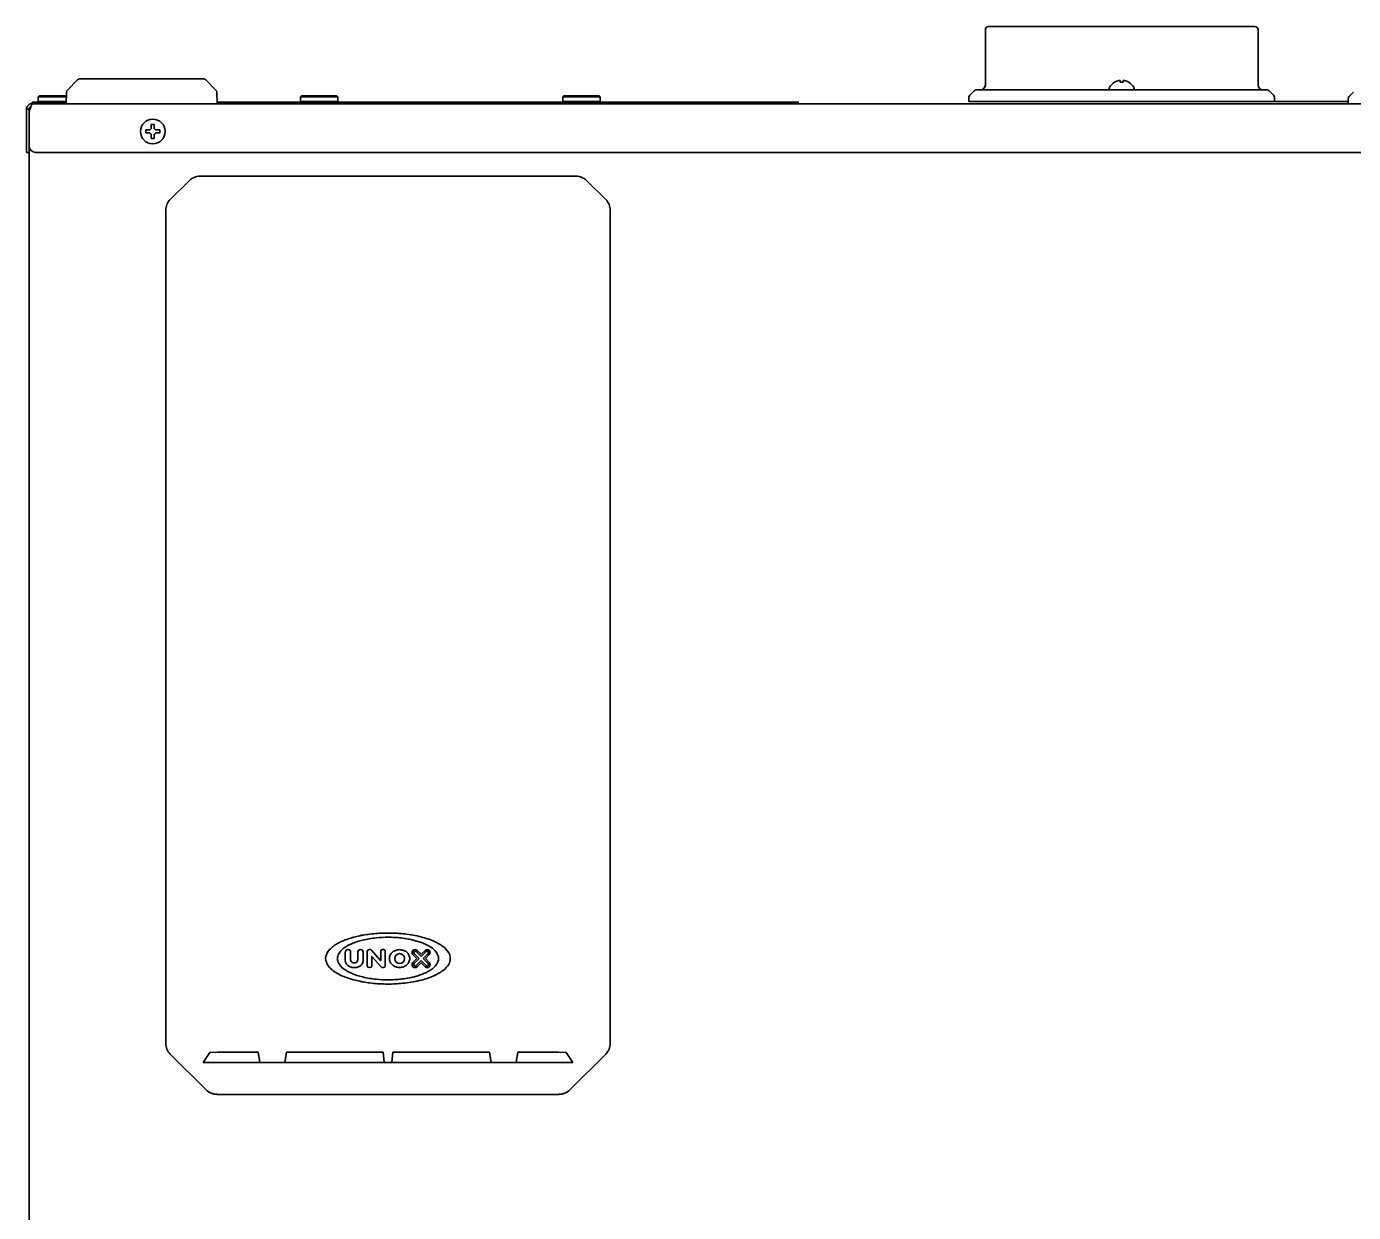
# Model space of a CAD drawing. Header units: inches. Extents: x 786 to 5593, y 691 to 5024.
# Drawn here: x 786.4 to 1216.3, y 3139.4 to 3523.7 of the extents above; entities that cross this region are included whole.
import ezdxf

# ---------------------------------------------------------------- set-up
doc = ezdxf.new("R2010")
doc.units = ezdxf.units.IN
doc.layers.add('1', color=7, linetype='Continuous', true_color=0xffffff)

msp = doc.modelspace()

# ---------------------------------------------------------------- linework, layer by layer
at = {"layer": '1', "color": 7, "linetype": 'Continuous', "lineweight": 35}
for p, q in [((1097.05, 3522.66), (1097.05, 3504.66)), ((1097.05, 3522.66), (1097.05, 3504.66)), ((1103.15, 3523.66), (1098.05, 3523.66)), ((1103.15, 3523.66), (1098.05, 3523.66)), ((1103.15, 3523.66), (1113.13, 3523.66)), ((1103.15, 3523.66), (1113.13, 3523.66)), ((1113.13, 3523.66), (1116.14, 3523.66)), ((1113.13, 3523.66), (1116.14, 3523.66)), ((1116.14, 3523.66), (1166.3, 3523.66)), ((1116.14, 3523.66), (1166.3, 3523.66)), ((1166.3, 3523.66), (1169.31, 3523.66)), ((1166.3, 3523.66), (1169.31, 3523.66)), ((1169.31, 3523.66), (1179.29, 3523.66)), ((1169.31, 3523.66), (1179.29, 3523.66)), ((1184.39, 3523.66), (1179.29, 3523.66)), ((1184.39, 3523.66), (1179.29, 3523.66)), ((1185.39, 3504.66), (1185.39, 3522.66)), ((1185.39, 3504.66), (1185.39, 3522.66)), ((799.64, 3503.08), (802.93, 3506.36)), ((803.63, 3506.66), (805.22, 3506.66)), ((805.22, 3506.66), (842.22, 3506.66)), ((842.22, 3506.66), (843.81, 3506.66)), ((847.8, 3503.08), (844.51, 3506.36)), ((1137.22, 3503.76), (1137.22, 3503.56)), ((1138.92, 3505.6), (1138.92, 3505.63)), ((1143.52, 3505.63), (1143.52, 3505.6)), ((1145.22, 3503.56), (1145.22, 3503.76)), ((790.47, 3501.16), (790.22, 3500.91)), ((799.3, 3500.91), (790.22, 3500.91)), ((790.22, 3500.91), (790.22, 3499.41)), ((790.22, 3499.41), (799.25, 3499.41)), ((790.22, 3499.41), (790.47, 3499.16)), ((799.31, 3501.16), (790.47, 3501.16)), ((799.22, 3498.66), (799.35, 3502.41)), ((848.09, 3502.41), (848.22, 3498.66)), ((875.47, 3501.16), (875.22, 3500.91)), ((887.22, 3500.91), (875.22, 3500.91)), ((875.22, 3500.91), (875.22, 3499.41)), ((875.22, 3499.41), (887.22, 3499.41)), ((875.22, 3499.41), (875.47, 3499.16)), ((886.97, 3501.16), (875.47, 3501.16)), ((887.22, 3500.91), (886.97, 3501.16)), ((886.97, 3499.16), (887.22, 3499.41)), ((887.22, 3499.41), (887.22, 3500.91)), ((960.47, 3501.16), (960.22, 3500.91)), ((972.22, 3500.91), (960.22, 3500.91)), ((960.22, 3500.91), (960.22, 3499.41)), ((960.22, 3499.41), (972.22, 3499.41)), ((960.22, 3499.41), (960.47, 3499.16)), ((971.97, 3501.16), (960.47, 3501.16)), ((972.22, 3500.91), (971.97, 3501.16)), ((971.97, 3499.16), (972.22, 3499.41)), ((972.22, 3499.41), (972.22, 3500.91)), ((1091.72, 3500.74), (1091.72, 3499.36)), ((1091.72, 3500.74), (1091.72, 3499.36)), ((1091.72, 3499.36), (1190.72, 3499.36)), ((1091.72, 3499.36), (1214.61, 3499.36)), ((1093.43, 3502.86), (1092.01, 3501.45)), ((1093.43, 3502.86), (1092.01, 3501.45)), ((1094.13, 3503.16), (1188.31, 3503.16)), ((1094.13, 3503.16), (1188.31, 3503.16)), ((1190.43, 3501.45), (1189.01, 3502.86)), ((1190.43, 3501.45), (1189.01, 3502.86)), ((1190.72, 3499.36), (1190.72, 3500.74)), ((1190.72, 3499.36), (1190.72, 3500.74)), ((1214.61, 3500.24), (1214.61, 3498.86)), ((1214.61, 3500.24), (1214.61, 3498.86)), ((1216.31, 3502.36), (1214.9, 3500.95)), ((1216.31, 3502.36), (1214.9, 3500.95)), ((786.42, 3496.74), (786.42, 3496.86)), ((786.42, 3495.9), (786.42, 3496.74)), ((786.42, 3495.9), (786.42, 3484.86)), ((787.22, 3496.74), (787.22, 3496.86)), ((787.22, 3496.74), (787.22, 3495.9)), ((787.22, 3495.9), (787.22, 3484.86)), ((787.32, 3495.9), (787.32, 3484.86)), ((787.56, 3496.86), (787.51, 3496.74)), ((788.22, 3499.16), (790.22, 3499.16)), ((788.22, 3498.66), (788.22, 3499.16)), ((788.47, 3498.66), (788.22, 3498.66)), ((788.47, 3498.66), (788.45, 3498.65)), ((788.47, 3498.66), (1640.65, 3498.66)), ((799.24, 3499.16), (790.22, 3499.16)), ((848.2, 3499.16), (848.57, 3499.16)), ((848.57, 3499.16), (848.93, 3499.16)), ((984.81, 3499.16), (848.93, 3499.16)), ((984.81, 3499.16), (985.51, 3499.16)), ((985.51, 3499.16), (986.93, 3499.16)), ((986.93, 3499.16), (987.63, 3499.16)), ((1036.62, 3499.16), (987.63, 3499.16)), ((787.22, 3494.91), (787.32, 3494.91)), ((826.82, 3491.96), (827.32, 3491.96)), ((827.32, 3491.96), (827.82, 3491.96)), ((827.32, 3487.36), (826.82, 3487.36)), ((827.82, 3487.36), (827.32, 3487.36)), ((786.42, 3482.86), (786.42, 3484.86)), ((787.22, 3482.86), (786.42, 3482.86)), ((787.22, 3484.86), (787.22, 3482.86)), ((787.22, 2768.16), (787.22, 3482.86)), ((1645.12, 3482.86), (789.32, 3482.86)), ((832.98, 3467.61), (839.06, 3473.69)), ((842.6, 3475.16), (964.44, 3475.16)), ((967.98, 3473.69), (974.06, 3467.61)), ((831.52, 3464.08), (831.52, 3194.23)), ((975.52, 3464.08), (975.52, 3194.23)), ((897.71, 3224.59), (897.37, 3224.59)), ((901.09, 3221), (898.15, 3224.39)), ((902.06, 3224.59), (901.76, 3224.59)), ((914.23, 3223.07), (913, 3224.3)), ((915.52, 3224.3), (914.3, 3223.07)), ((889.7, 3223.73), (889.7, 3221.07)), ((891.41, 3221.28), (891.41, 3223.73)), ((893.76, 3223.73), (893.76, 3221.28)), ((895.46, 3221.07), (895.46, 3223.73)), ((896.78, 3224), (896.78, 3219.31)), ((898.25, 3219.31), (898.25, 3222.28)), ((898.33, 3222.31), (901.27, 3218.93)), ((901.18, 3224), (901.18, 3221.03)), ((902.64, 3219.31), (902.64, 3224)), ((911.62, 3222.92), (912.85, 3221.69)), ((912.85, 3221.62), (911.62, 3220.39)), ((913.6, 3221.66), (911.98, 3223.28)), ((911.98, 3220.03), (913.6, 3221.66)), ((912.64, 3223.94), (914.26, 3222.32)), ((914.26, 3221), (912.64, 3219.37)), ((913, 3219.01), (914.23, 3220.24)), ((914.26, 3222.32), (915.88, 3223.94)), ((915.88, 3219.37), (914.26, 3221)), ((914.3, 3220.24), (915.52, 3219.01)), ((916.54, 3223.28), (914.92, 3221.66)), ((914.92, 3221.66), (916.54, 3220.03)), ((915.68, 3221.69), (916.9, 3222.92)), ((916.9, 3220.39), (915.68, 3221.62)), ((897.37, 3218.73), (897.66, 3218.73)), ((901.72, 3218.73), (902.06, 3218.73)), ((844.57, 3179.12), (832.98, 3190.7)), ((843.61, 3187.95), (845.78, 3191.22)), ((846.09, 3191.25), (848.22, 3191.36)), ((848.91, 3191.37), (860.46, 3191.37)), ((861.46, 3191.32), (862.02, 3187.95)), ((870.12, 3187.95), (870.68, 3191.32)), ((871.68, 3191.37), (900.96, 3191.37)), ((901.96, 3191.32), (902.25, 3187.95)), ((905.08, 3191.32), (904.79, 3187.95)), ((906.08, 3191.37), (935.36, 3191.37)), ((936.36, 3191.32), (936.92, 3187.95)), ((945.02, 3187.95), (945.58, 3191.32)), ((946.58, 3191.37), (958.13, 3191.37)), ((958.82, 3191.36), (960.95, 3191.25)), ((961.26, 3191.22), (963.43, 3187.95)), ((974.06, 3190.7), (962.47, 3179.12)), ((843.61, 3187.95), (862.02, 3187.95)), ((862.02, 3187.95), (870.12, 3187.95)), ((870.12, 3187.95), (902.25, 3187.95)), ((902.25, 3187.95), (904.79, 3187.95)), ((904.79, 3187.95), (936.92, 3187.95)), ((936.92, 3187.95), (945.02, 3187.95)), ((945.02, 3187.95), (963.43, 3187.95)), ((848.1, 3177.65), (958.94, 3177.65))]:
    msp.add_line(p, q, dxfattribs=at)
for centre, radius in [((827.32, 3489.66), 4), ((907.28, 3221.66), 1.59)]:
    msp.add_circle(centre, radius, dxfattribs=at)
for centre, radius, start, end in [((1098.05, 3522.66), 1, 90, 180), ((1098.05, 3522.66), 1, 90, 180), ((1184.39, 3522.66), 1, 0, 90), ((1184.39, 3522.66), 1, 0, 90), ((803.63, 3505.66), 1, 90, 135), ((843.81, 3505.66), 1, 45, 90), ((1095.55, 3504.66), 1.5, 270, 0), ((1095.55, 3504.66), 1.5, 270, 0), ((1137.62, 3503.76), 0.4, 149.6988, 180), ((1141.42, 3501.54), 4.8, 121.5837, 149.6988), ((1141.22, 3501.85), 3.78, 90.0035, 97.6041), ((1141.22, 3501.85), 3.78, 82.3959, 89.9965), ((1141.02, 3501.54), 4.8, 30.3012, 58.4186), ((1144.82, 3503.76), 0.4, 0, 30.3012), ((1186.89, 3504.66), 1.5, 180, 270), ((1186.89, 3504.66), 1.5, 180, 270), ((800.35, 3502.37), 1, 135, 178), ((847.09, 3502.37), 1, 2, 45), ((1092.72, 3500.74), 1, 135, 180), ((1092.72, 3500.74), 1, 135, 180), ((1094.13, 3502.16), 1, 90, 135), ((1094.13, 3502.16), 1, 90, 135), ((1137.62, 3503.56), 0.4, 180, 270), ((1144.82, 3503.56), 0.4, 270, 0), ((1188.31, 3502.16), 1, 45, 90), ((1188.31, 3502.16), 1, 45, 90), ((1189.72, 3500.74), 1, 0, 45), ((1189.72, 3500.74), 1, 0, 45), ((1215.61, 3500.24), 1, 135, 180), ((1215.61, 3500.24), 1, 135, 180), ((789.32, 3495.9), 2, 155, 180), ((789.32, 3484.86), 2, 180, 270), ((890.56, 3223.73), 0.854, 0, 180), ((894.61, 3223.73), 0.854, 0, 180), ((897.37, 3224), 0.586, 90, 180), ((897.71, 3224), 0.586, 41, 90), ((901.76, 3224), 0.586, 90, 180), ((902.06, 3224), 0.586, 0, 90), ((912.31, 3223.61), 0.976, 45, 225), ((916.21, 3223.61), 0.976, 315, 135), ((891.9, 3221.07), 2.2, 180, 246.4218), ((892.39, 3221.28), 0.976, 180, 262.3377), ((892.58, 3222.73), 2.44, 262.3377, 277.6623), ((892.78, 3221.28), 0.976, 277.6623, 0), ((893.27, 3221.07), 2.2, 293.5782, 0), ((898.3, 3222.28), 0.0488, 41, 180), ((901.13, 3221.03), 0.0488, 221, 0), ((912.31, 3219.7), 0.976, 135, 315), ((912.31, 3223.61), 0.466, 45, 225), ((912.31, 3219.7), 0.466, 135, 315), ((912.81, 3221.66), 0.0488, 315, 45), ((914.26, 3223.11), 0.0488, 225, 315), ((914.26, 3220.21), 0.0488, 45, 135), ((916.21, 3219.7), 0.976, 225, 45), ((915.71, 3221.66), 0.0488, 135, 225), ((916.21, 3223.61), 0.466, 315, 135), ((916.21, 3219.7), 0.466, 225, 45), ((892.58, 3222.63), 3.91, 246.4218, 293.5782), ((897.37, 3219.31), 0.586, 180, 270), ((897.66, 3219.31), 0.586, 270, 0), ((901.72, 3219.31), 0.586, 221, 270), ((902.06, 3219.31), 0.586, 270, 0)]:
    msp.add_arc(centre, radius, start, end, dxfattribs=at)
for centre, major_axis, ratio, start_param, end_param in [((842.6, 3470.15), (-3.54, 3.54), 0.998783, 5.498396, 6.283185), ((964.44, 3470.15), (-3.54, -3.54), 0.998783, 3.141593, 3.926382), ((836.52, 3464.08), (3.54, -3.54), 0.998783, 3.141593, 3.926382), ((970.52, 3464.08), (3.54, 3.54), 0.998783, 5.498396, 6.283185), ((836.52, 3194.24), (-3.54, -3.54), 0.998783, 5.498396, 6.283185), ((970.52, 3194.24), (-3.54, 3.54), 0.998783, 3.141593, 3.926382), ((846.78, 3191.21), (-1, 0), 0.052336, 5.481019, 6.248327), ((848.91, 3191.32), (-1, 0), 0.052336, 4.712389, 5.481019), ((860.46, 3191.32), (-1, 0), 0.052336, 3.150307, 4.712389), ((871.68, 3191.32), (-1, 0), 0.052336, 4.712389, 6.274471), ((900.96, 3191.32), (-1, 0), 0.052336, 3.14595, 4.712389), ((906.08, 3191.32), (-1, 0), 0.052336, 4.712389, 6.278828), ((935.36, 3191.32), (-1, 0), 0.052336, 3.150307, 4.712389), ((946.58, 3191.32), (-1, 0), 0.052336, 4.712389, 6.274471), ((958.13, 3191.32), (-1, 0), 0.052336, 3.943759, 4.712389), ((960.26, 3191.21), (-1, 0), 0.052336, 3.176451, 3.943759), ((848.11, 3182.66), (3.54, 3.54), 0.998783, 3.141593, 3.926382), ((958.93, 3182.66), (3.54, -3.54), 0.998783, 5.498396, 6.283185)]:
    msp.add_ellipse(centre, major_axis=major_axis, ratio=ratio, start_param=start_param, end_param=end_param, dxfattribs=at)
for points, degree in [([(1140.22, 3506.15), (1140.17, 3506.14), (1140.06, 3506.11), (1139.9, 3506.06), (1139.74, 3506), (1139.58, 3505.94), (1139.43, 3505.87), (1139.27, 3505.8), (1139.11, 3505.71), (1138.98, 3505.64), (1138.92, 3505.6)], 3), ([(1140.72, 3506.15), (1140.7, 3506.16), (1140.65, 3506.16), (1140.58, 3506.17), (1140.51, 3506.17), (1140.43, 3506.17), (1140.36, 3506.17), (1140.29, 3506.16), (1140.24, 3506.16), (1140.22, 3506.15)], 3), ([(1142.22, 3506.15), (1142.19, 3506.16), (1142.14, 3506.16), (1142.07, 3506.17), (1142, 3506.17), (1141.93, 3506.17), (1141.86, 3506.17), (1141.79, 3506.16), (1141.74, 3506.16), (1141.72, 3506.15)], 3), ([(1141.72, 3506.15), (1141.72, 3506.14), (1141.72, 3506.11), (1141.72, 3506.06), (1141.72, 3506), (1141.72, 3505.94), (1141.72, 3505.87), (1141.72, 3505.8), (1141.72, 3505.71), (1141.72, 3505.64), (1141.72, 3505.6)], 3), ([(787.22, 3496.86), (786.42, 3496.86)], 1), ([(788.22, 3498.66), (788.17, 3498.66), (788.12, 3498.65), (788.07, 3498.65)], 3), ([(826.82, 3490.66), (826.82, 3490.71), (826.82, 3490.82), (826.82, 3490.98), (826.82, 3491.14), (826.82, 3491.29), (826.82, 3491.45), (826.82, 3491.6), (826.82, 3491.77), (826.82, 3491.89), (826.82, 3491.96)], 3), ([(825.02, 3489.16), (825.02, 3489.32), (825.02, 3489.66), (825.02, 3489.99), (825.02, 3490.16)], 3), ([(826.32, 3489.16), (826.27, 3489.16), (826.16, 3489.16), (826, 3489.16), (825.84, 3489.16), (825.68, 3489.16), (825.53, 3489.16), (825.37, 3489.16), (825.21, 3489.16), (825.08, 3489.16), (825.02, 3489.16)], 3), ([(826.32, 3490.16), (826.35, 3490.18), (826.4, 3490.23), (826.47, 3490.31), (826.54, 3490.38), (826.61, 3490.45), (826.68, 3490.52), (826.75, 3490.59), (826.8, 3490.63), (826.82, 3490.66)], 3), ([(826.82, 3488.66), (826.8, 3488.68), (826.75, 3488.73), (826.68, 3488.8), (826.61, 3488.87), (826.53, 3488.94), (826.46, 3489.01), (826.39, 3489.08), (826.34, 3489.13), (826.32, 3489.16)], 3), ([(827.82, 3490.66), (827.84, 3490.63), (827.89, 3490.59), (827.96, 3490.51), (828.03, 3490.44), (828.11, 3490.37), (828.18, 3490.3), (828.25, 3490.23), (828.3, 3490.18), (828.32, 3490.16)], 3), ([(828.32, 3489.16), (828.29, 3489.13), (828.24, 3489.08), (828.17, 3489.01), (828.1, 3488.93), (828.03, 3488.86), (827.96, 3488.79), (827.89, 3488.73), (827.84, 3488.68), (827.82, 3488.66)], 3), ([(827.82, 3488.66), (827.82, 3488.6), (827.82, 3488.49), (827.82, 3488.33), (827.82, 3488.17), (827.82, 3488.02), (827.82, 3487.87), (827.82, 3487.71), (827.82, 3487.54), (827.82, 3487.42), (827.82, 3487.36)], 3), ([(828.32, 3490.16), (828.37, 3490.16), (828.48, 3490.16), (828.64, 3490.16), (828.8, 3490.16), (828.96, 3490.16), (829.11, 3490.16), (829.27, 3490.16), (829.43, 3490.16), (829.56, 3490.16), (829.62, 3490.16)], 3), ([(829.62, 3490.16), (829.62, 3489.99), (829.62, 3489.66), (829.62, 3489.32), (829.62, 3489.16)], 3)]:
    msp.add_open_spline(points, degree=degree, dxfattribs=at)
for points, knots in [([(1140.72, 3505.6), (1140.72, 3505.73), (1140.72, 3505.83), (1140.72, 3505.97), (1140.72, 3506.01), (1140.72, 3506.09), (1140.72, 3506.12), (1140.72, 3506.15)], [0, 0, 0, 0, 0.5, 0.5, 0.75, 0.75, 1, 1, 1, 1]), ([(1143.52, 3505.6), (1143.32, 3505.73), (1143.11, 3505.83), (1142.78, 3505.97), (1142.67, 3506.01), (1142.45, 3506.09), (1142.34, 3506.12), (1142.22, 3506.15)], [0, 0, 0, 0, 0.5, 0.5, 0.75, 0.75, 1, 1, 1, 1]), ([(788.07, 3498.65), (787.85, 3498.63), (787.63, 3498.57), (787.23, 3498.38), (787.05, 3498.24), (786.74, 3497.91), (786.62, 3497.72), (786.46, 3497.3), (786.42, 3497.08), (786.42, 3496.86)], [0, 0, 0, 0, 0.25, 0.25, 0.5, 0.5, 0.75, 0.75, 1, 1, 1, 1]), ([(787.89, 3497.8), (787.85, 3497.79), (787.81, 3497.77), (787.73, 3497.73), (787.67, 3497.7), (787.57, 3497.62), (787.53, 3497.58), (787.44, 3497.49), (787.4, 3497.44), (787.34, 3497.33), (787.31, 3497.28), (787.27, 3497.16), (787.25, 3497.1), (787.23, 3496.98), (787.22, 3496.92), (787.22, 3496.86)], [0, 0, 0, 0, 0.092302, 0.092302, 0.243585, 0.243585, 0.394868, 0.394868, 0.546151, 0.546151, 0.697434, 0.697434, 0.848717, 0.848717, 1, 1, 1, 1]), ([(788.45, 3498.65), (788.41, 3498.64), (788.37, 3498.62), (788.3, 3498.56), (788.26, 3498.52), (788.19, 3498.42), (788.15, 3498.37), (788.08, 3498.23), (788.04, 3498.16), (787.97, 3497.99), (787.93, 3497.9), (787.86, 3497.71), (787.82, 3497.61), (787.75, 3497.41), (787.71, 3497.3), (787.64, 3497.08), (787.6, 3496.97), (787.56, 3496.86)], [0, 0, 0, 0, 0.125, 0.125, 0.25, 0.25, 0.375, 0.375, 0.5, 0.5, 0.625, 0.625, 0.75, 0.75, 0.875, 0.875, 1, 1, 1, 1]), ([(827.82, 3491.96), (827.82, 3491.75), (827.82, 3491.54), (827.82, 3491.22), (827.82, 3491.11), (827.82, 3490.89), (827.82, 3490.77), (827.82, 3490.66)], [0, 0, 0, 0, 0.5, 0.5, 0.75, 0.75, 1, 1, 1, 1]), ([(825.02, 3490.16), (825.22, 3490.16), (825.43, 3490.16), (825.76, 3490.16), (825.87, 3490.16), (826.09, 3490.16), (826.2, 3490.16), (826.32, 3490.16)], [0, 0, 0, 0, 0.5, 0.5, 0.75, 0.75, 1, 1, 1, 1]), ([(826.82, 3487.36), (826.82, 3487.56), (826.82, 3487.77), (826.82, 3488.09), (826.82, 3488.2), (826.82, 3488.43), (826.82, 3488.54), (826.82, 3488.66)], [0, 0, 0, 0, 0.5, 0.5, 0.75, 0.75, 1, 1, 1, 1]), ([(829.62, 3489.16), (829.42, 3489.16), (829.21, 3489.16), (828.88, 3489.16), (828.77, 3489.16), (828.55, 3489.16), (828.44, 3489.16), (828.32, 3489.16)], [0, 0, 0, 0, 0.5, 0.5, 0.75, 0.75, 1, 1, 1, 1]), ([(903.52, 3229.92), (903.26, 3229.92), (902.13, 3229.91), (900.17, 3229.83), (897.73, 3229.6), (895.83, 3229.31), (894.41, 3229.04), (893.43, 3228.82), (892.47, 3228.58), (891.22, 3228.23), (889.71, 3227.71), (887.99, 3226.98), (886.45, 3226.12), (885.14, 3225.14), (883.86, 3223.8), (883.32, 3222.48), (883.32, 3221.66)], [0, 0, 0, 0, 0.033335, 0.145917, 0.251541, 0.348807, 0.394053, 0.436976, 0.478837, 0.520775, 0.603982, 0.684692, 0.760911, 0.830895, 0.893647, 1, 1, 1, 1]), ([(887.15, 3221.66), (887.15, 3221.92), (887.23, 3222.47), (887.73, 3223.66), (889.19, 3225.16), (891.87, 3226.63), (895.49, 3227.78), (899.49, 3228.43), (902.24, 3228.56), (903.52, 3228.56)], [0, 0, 0, 0, 0.040839, 0.086559, 0.202268, 0.362209, 0.565935, 0.797654, 1, 1, 1, 1]), ([(923.72, 3221.66), (923.72, 3221.97), (923.63, 3222.63), (923, 3224.06), (921.19, 3225.86), (917.88, 3227.61), (913.43, 3228.98), (908.5, 3229.76), (905.1, 3229.92), (903.52, 3229.92)], [0, 0, 0, 0, 0.039878, 0.0847, 0.199189, 0.358922, 0.563349, 0.796366, 1, 1, 1, 1]), ([(903.52, 3228.56), (903.73, 3228.56), (904.65, 3228.55), (906.23, 3228.49), (908.21, 3228.29), (909.75, 3228.05), (910.9, 3227.82), (911.7, 3227.64), (912.47, 3227.44), (913.48, 3227.15), (914.71, 3226.72), (916.1, 3226.1), (917.7, 3225.18), (919.28, 3223.87), (919.89, 3222.34), (919.89, 3221.66)], [0, 0, 0, 0, 0.033137, 0.14506, 0.250089, 0.346848, 0.391878, 0.43461, 0.476302, 0.51809, 0.601078, 0.681714, 0.758061, 0.891333, 1, 1, 1, 1]), ([(910.58, 3221.66), (910.58, 3222.03), (910.39, 3222.81), (909.65, 3223.77), (908.55, 3224.39), (907.28, 3224.61), (906.01, 3224.39), (904.91, 3223.77), (904.16, 3222.81), (903.98, 3222.03), (903.98, 3221.66)], [0, 0, 0, 0, 0.117152, 0.239047, 0.367351, 0.5, 0.632649, 0.760953, 0.882848, 1, 1, 1, 1]), ([(883.32, 3221.66), (883.32, 3220.83), (883.86, 3219.52), (885.14, 3218.17), (886.45, 3217.19), (887.99, 3216.34), (889.71, 3215.6), (891.22, 3215.09), (892.47, 3214.73), (893.43, 3214.49), (894.41, 3214.28), (895.83, 3214), (897.73, 3213.72), (900.17, 3213.49), (902.13, 3213.4), (903.26, 3213.39), (903.52, 3213.39)], [0, 0, 0, 0, 0.106353, 0.169105, 0.239089, 0.315308, 0.396018, 0.479225, 0.521163, 0.563024, 0.605947, 0.651193, 0.748459, 0.854083, 0.966665, 1, 1, 1, 1]), ([(903.52, 3214.75), (902.24, 3214.75), (899.49, 3214.89), (895.49, 3215.54), (891.87, 3216.68), (889.19, 3218.15), (887.73, 3219.65), (887.23, 3220.85), (887.15, 3221.4), (887.15, 3221.66)], [0, 0, 0, 0, 0.202346, 0.434065, 0.637791, 0.797732, 0.913441, 0.959161, 1, 1, 1, 1]), ([(903.52, 3213.39), (905.1, 3213.39), (908.5, 3213.56), (913.43, 3214.33), (917.88, 3215.7), (921.19, 3217.45), (923, 3219.25), (923.63, 3220.69), (923.72, 3221.35), (923.72, 3221.66)], [0, 0, 0, 0, 0.203634, 0.436651, 0.641078, 0.800811, 0.9153, 0.960122, 1, 1, 1, 1]), ([(919.89, 3221.66), (919.89, 3220.97), (919.28, 3219.44), (917.7, 3218.13), (916.1, 3217.21), (914.71, 3216.6), (913.48, 3216.17), (912.47, 3215.87), (911.7, 3215.67), (910.9, 3215.49), (909.75, 3215.26), (908.21, 3215.02), (906.23, 3214.83), (904.65, 3214.76), (903.73, 3214.75), (903.52, 3214.75)], [0, 0, 0, 0, 0.108667, 0.241939, 0.318286, 0.398922, 0.48191, 0.523698, 0.56539, 0.608122, 0.653152, 0.749911, 0.85494, 0.966863, 1, 1, 1, 1]), ([(903.98, 3221.66), (903.98, 3221.28), (904.16, 3220.5), (904.91, 3219.55), (906.01, 3218.92), (907.28, 3218.7), (908.55, 3218.92), (909.65, 3219.55), (910.39, 3220.5), (910.58, 3221.28), (910.58, 3221.66)], [0, 0, 0, 0, 0.117152, 0.239047, 0.367351, 0.5, 0.632649, 0.760953, 0.882848, 1, 1, 1, 1]), ([(843.65, 3188.01), (843.67, 3187.99), (843.69, 3187.97), (843.71, 3187.94), (843.71, 3187.94), (843.72, 3187.94)], [0, 0, 0, 0, 0.824749, 0.824749, 1, 1, 1, 1]), ([(963.32, 3187.94), (963.33, 3187.94), (963.33, 3187.94), (963.35, 3187.97), (963.37, 3187.99), (963.39, 3188.01)], [0, 0, 0, 0, 0.148926, 0.148926, 1, 1, 1, 1])]:
    msp.add_open_spline(points, degree=3, knots=knots, dxfattribs=at)

doc.saveas('drawing.dxf')
